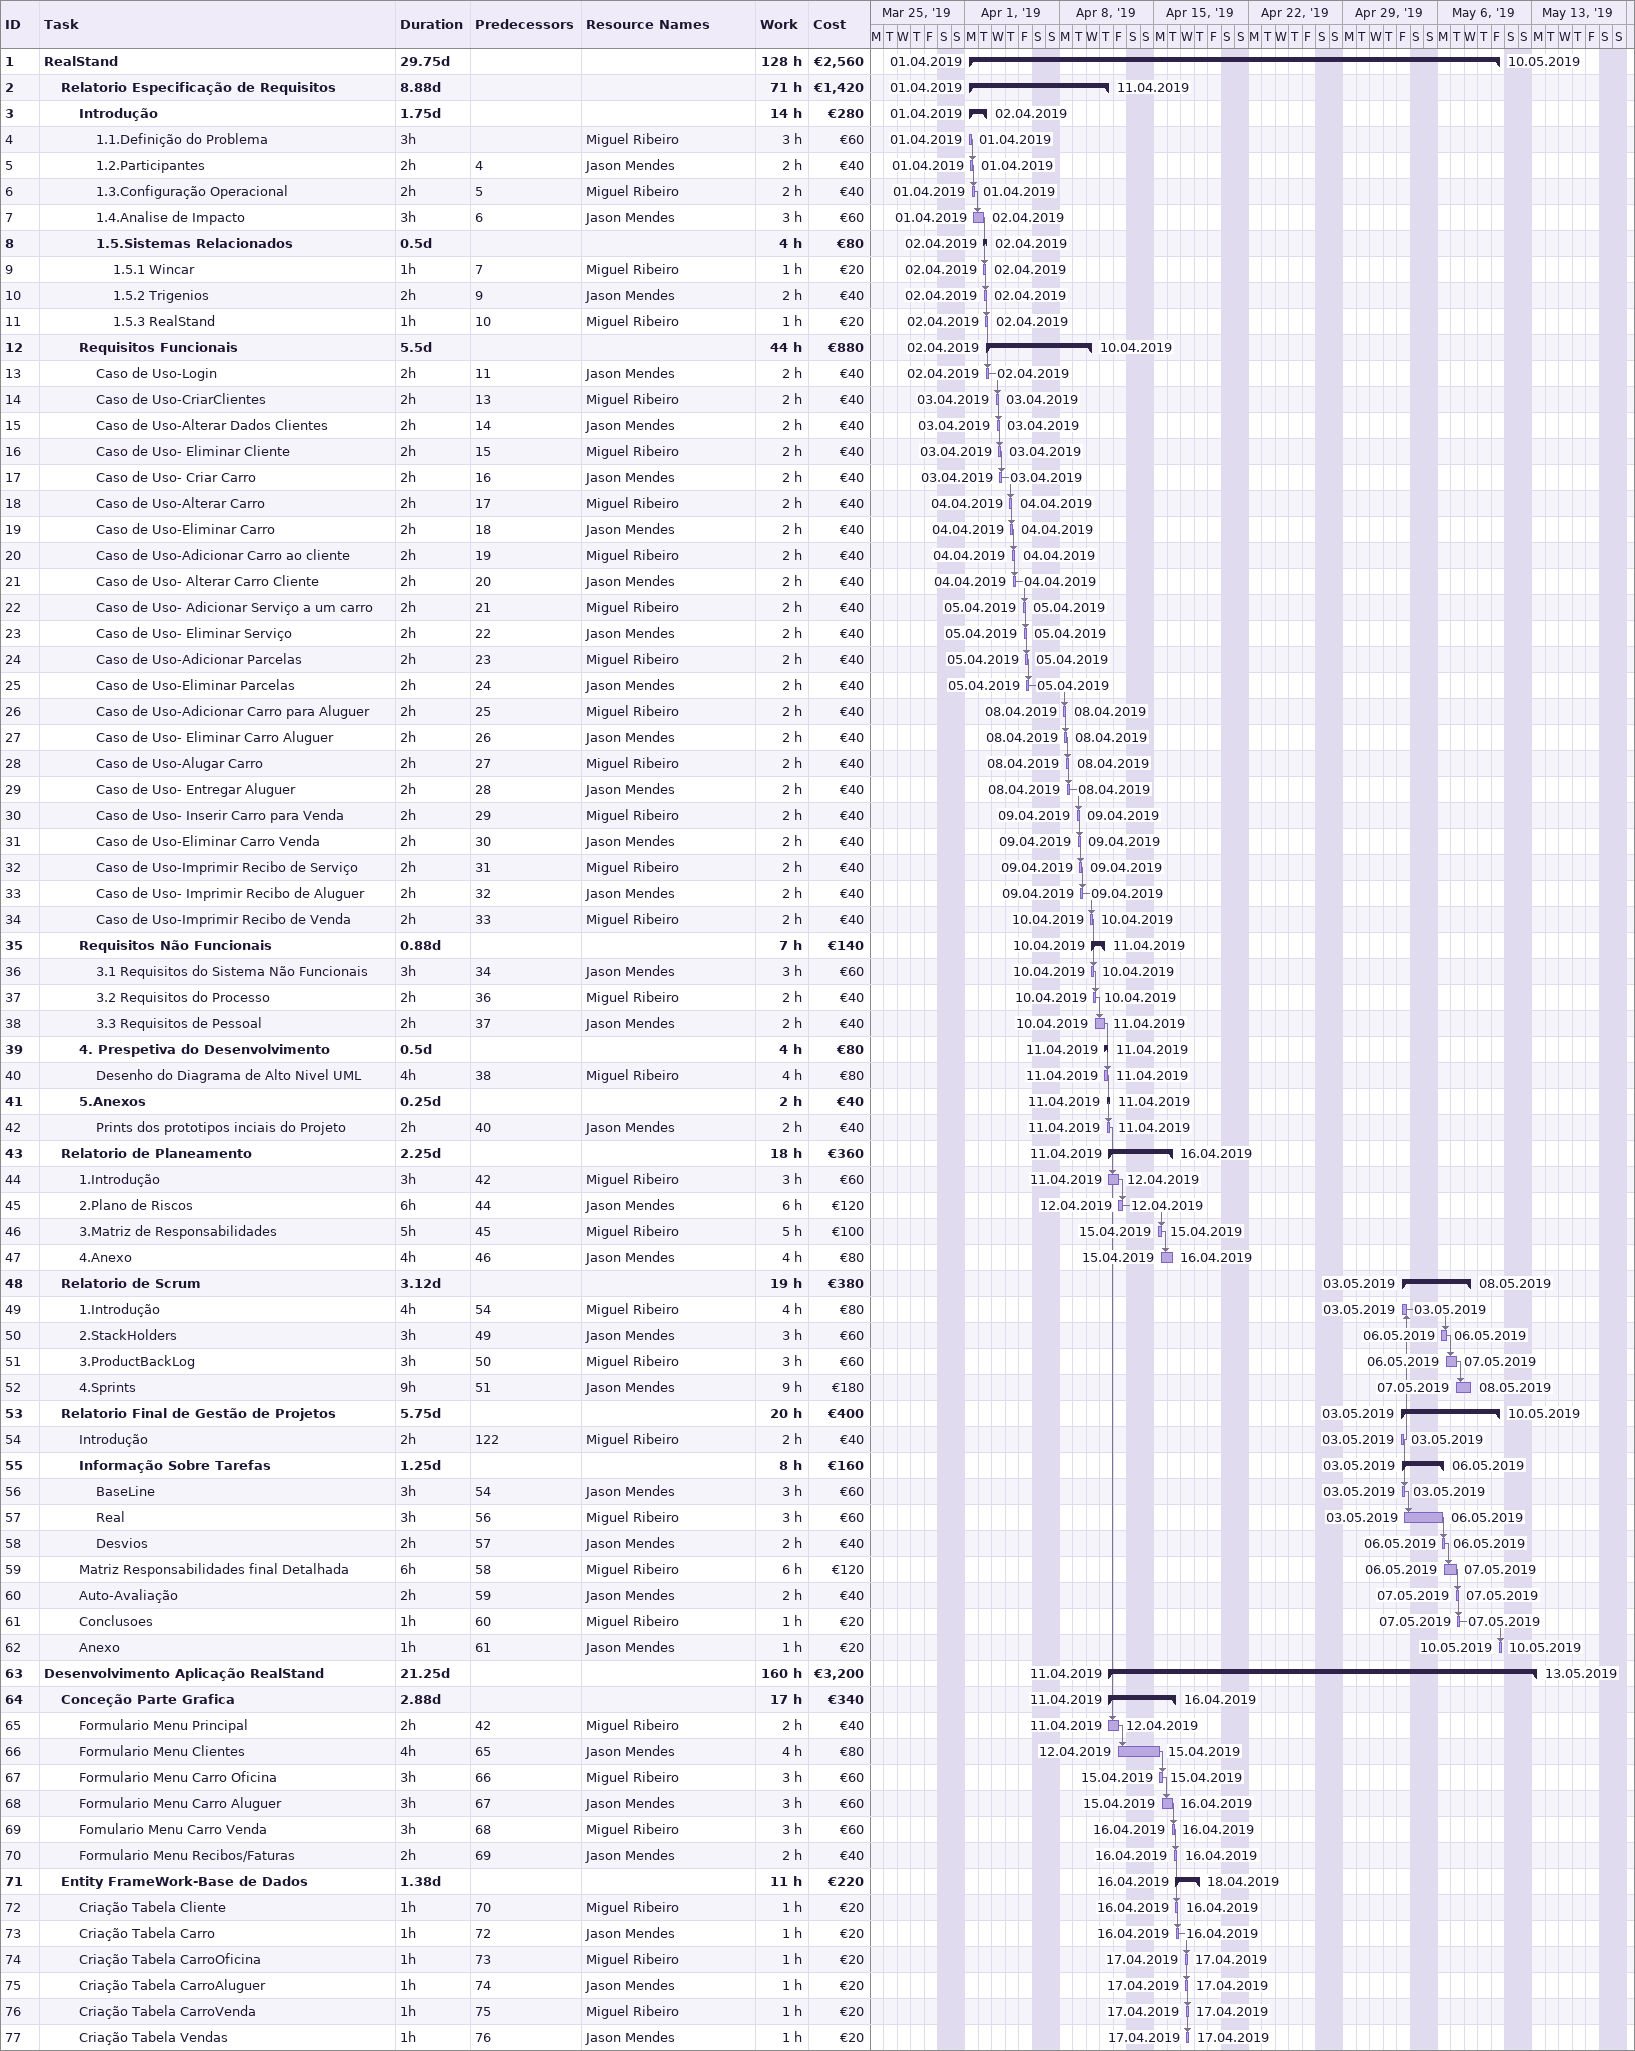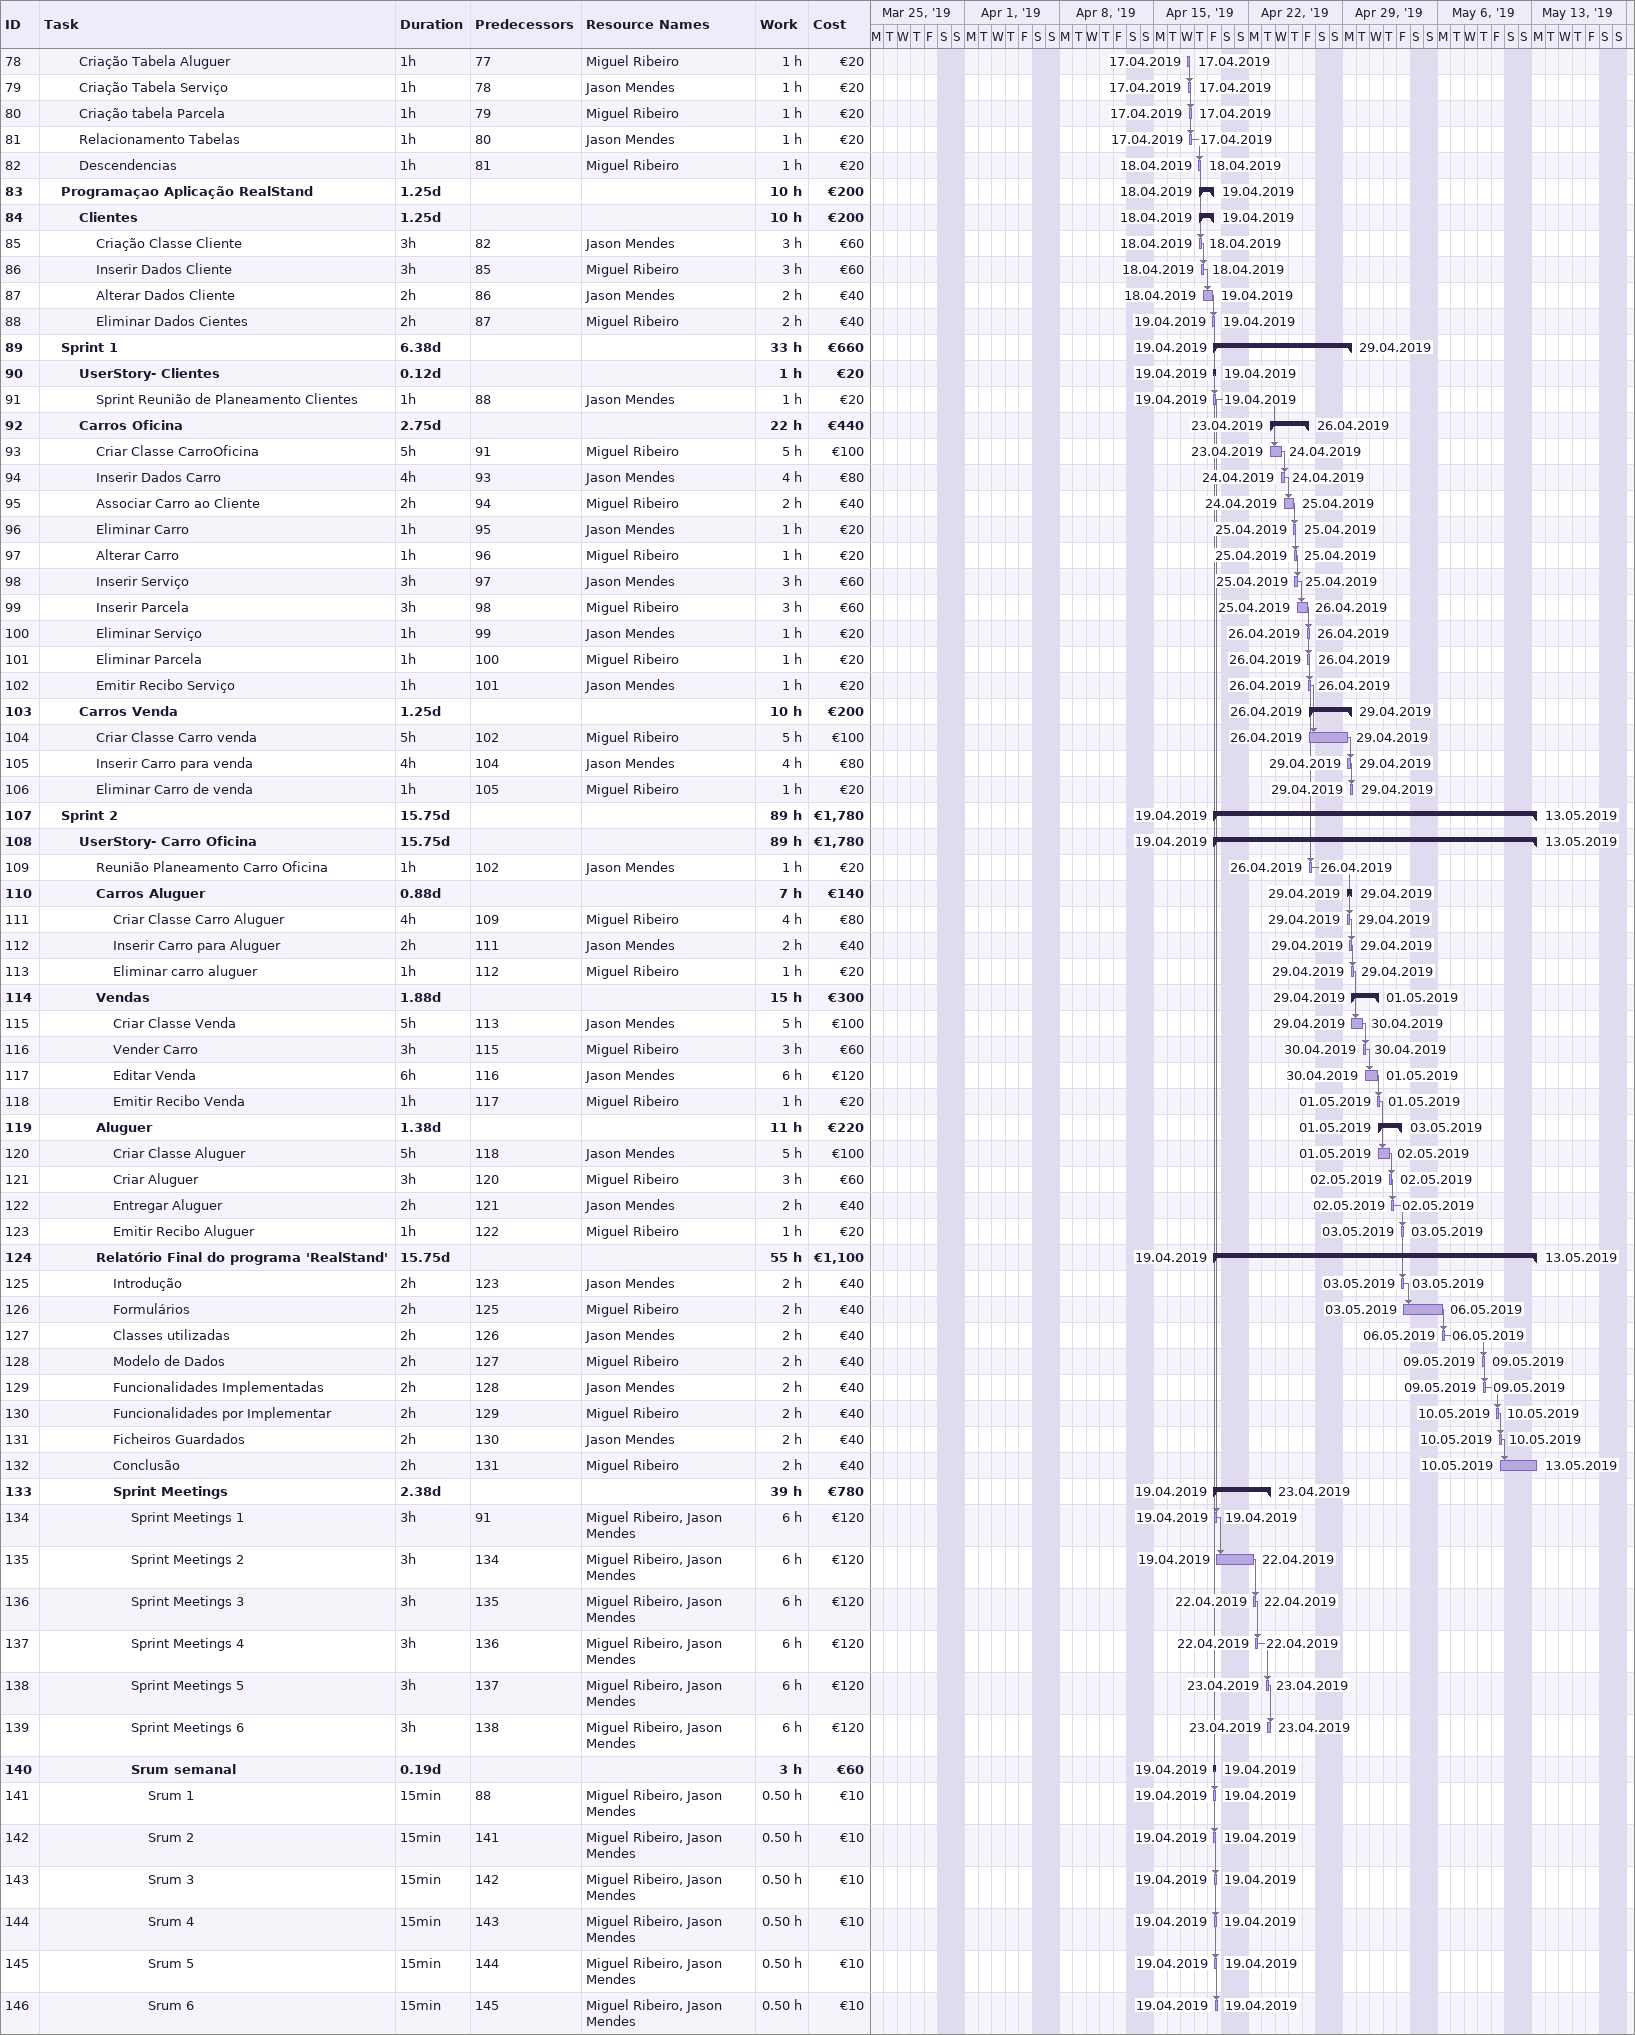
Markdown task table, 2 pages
| ID | Level | Task | Duration | Start | Finish | Predecessors | Resources | Work (h) | Cost (€) |
|---|---|---|---|---|---|---|---|---|---|
| 1 | 1 | **RealStand** | 29.75d | 2019-04-01 | 2019-05-10 |  |  | 128 | 2560 |
| 2 | 2 | **Relatorio Especificação de Requisitos** | 8.88d | 2019-04-01 | 2019-04-11 |  |  | 71 | 1420 |
| 3 | 3 | **Introdução** | 1.75d | 2019-04-01 | 2019-04-02 |  |  | 14 | 280 |
| 4 | 4 | 1.1.Definição do Problema | 3h | 2019-04-01 | 2019-04-01 |  | Miguel Ribeiro | 3 | 60 |
| 5 | 4 | 1.2.Participantes | 2h | 2019-04-01 | 2019-04-01 | 4 | Jason Mendes | 2 | 40 |
| 6 | 4 | 1.3.Configuração Operacional | 2h | 2019-04-01 | 2019-04-01 | 5 | Miguel Ribeiro | 2 | 40 |
| 7 | 4 | 1.4.Analise de Impacto | 3h | 2019-04-01 | 2019-04-02 | 6 | Jason Mendes | 3 | 60 |
| 8 | 4 | **1.5.Sistemas Relacionados** | 0.5d | 2019-04-02 | 2019-04-02 |  |  | 4 | 80 |
| 9 | 5 | 1.5.1 Wincar | 1h | 2019-04-02 | 2019-04-02 | 7 | Miguel Ribeiro | 1 | 20 |
| 10 | 5 | 1.5.2 Trigenios | 2h | 2019-04-02 | 2019-04-02 | 9 | Jason Mendes | 2 | 40 |
| 11 | 5 | 1.5.3 RealStand | 1h | 2019-04-02 | 2019-04-02 | 10 | Miguel Ribeiro | 1 | 20 |
| 12 | 3 | **Requisitos Funcionais** | 5.5d | 2019-04-02 | 2019-04-10 |  |  | 44 | 880 |
| 13 | 4 | Caso de Uso-Login | 2h | 2019-04-02 | 2019-04-02 | 11 | Jason Mendes | 2 | 40 |
| 14 | 4 | Caso de Uso-CriarClientes | 2h | 2019-04-03 | 2019-04-03 | 13 | Miguel Ribeiro | 2 | 40 |
| 15 | 4 | Caso de Uso-Alterar Dados Clientes | 2h | 2019-04-03 | 2019-04-03 | 14 | Jason Mendes | 2 | 40 |
| 16 | 4 | Caso de Uso- Eliminar Cliente | 2h | 2019-04-03 | 2019-04-03 | 15 | Miguel Ribeiro | 2 | 40 |
| 17 | 4 | Caso de Uso- Criar Carro | 2h | 2019-04-03 | 2019-04-03 | 16 | Jason Mendes | 2 | 40 |
| 18 | 4 | Caso de Uso-Alterar Carro | 2h | 2019-04-04 | 2019-04-04 | 17 | Miguel Ribeiro | 2 | 40 |
| 19 | 4 | Caso de Uso-Eliminar Carro | 2h | 2019-04-04 | 2019-04-04 | 18 | Jason Mendes | 2 | 40 |
| 20 | 4 | Caso de Uso-Adicionar Carro ao cliente | 2h | 2019-04-04 | 2019-04-04 | 19 | Miguel Ribeiro | 2 | 40 |
| 21 | 4 | Caso de Uso- Alterar Carro Cliente | 2h | 2019-04-04 | 2019-04-04 | 20 | Jason Mendes | 2 | 40 |
| 22 | 4 | Caso de Uso- Adicionar Serviço a um carro | 2h | 2019-04-05 | 2019-04-05 | 21 | Miguel Ribeiro | 2 | 40 |
| 23 | 4 | Caso de Uso- Eliminar Serviço | 2h | 2019-04-05 | 2019-04-05 | 22 | Jason Mendes | 2 | 40 |
| 24 | 4 | Caso de Uso-Adicionar Parcelas | 2h | 2019-04-05 | 2019-04-05 | 23 | Miguel Ribeiro | 2 | 40 |
| 25 | 4 | Caso de Uso-Eliminar Parcelas | 2h | 2019-04-05 | 2019-04-05 | 24 | Jason Mendes | 2 | 40 |
| 26 | 4 | Caso de Uso-Adicionar Carro para Aluguer | 2h | 2019-04-08 | 2019-04-08 | 25 | Miguel Ribeiro | 2 | 40 |
| 27 | 4 | Caso de Uso- Eliminar Carro Aluguer | 2h | 2019-04-08 | 2019-04-08 | 26 | Jason Mendes | 2 | 40 |
| 28 | 4 | Caso de Uso-Alugar Carro | 2h | 2019-04-08 | 2019-04-08 | 27 | Miguel Ribeiro | 2 | 40 |
| 29 | 4 | Caso de Uso- Entregar Aluguer | 2h | 2019-04-08 | 2019-04-08 | 28 | Jason Mendes | 2 | 40 |
| 30 | 4 | Caso de Uso- Inserir Carro para Venda | 2h | 2019-04-09 | 2019-04-09 | 29 | Miguel Ribeiro | 2 | 40 |
| 31 | 4 | Caso de Uso-Eliminar Carro Venda | 2h | 2019-04-09 | 2019-04-09 | 30 | Jason Mendes | 2 | 40 |
| 32 | 4 | Caso de Uso-Imprimir Recibo de Serviço | 2h | 2019-04-09 | 2019-04-09 | 31 | Miguel Ribeiro | 2 | 40 |
| 33 | 4 | Caso de Uso- Imprimir Recibo de Aluguer | 2h | 2019-04-09 | 2019-04-09 | 32 | Jason Mendes | 2 | 40 |
| 34 | 4 | Caso de Uso-Imprimir Recibo de Venda | 2h | 2019-04-10 | 2019-04-10 | 33 | Miguel Ribeiro | 2 | 40 |
| 35 | 3 | **Requisitos Não Funcionais** | 0.88d | 2019-04-10 | 2019-04-11 |  |  | 7 | 140 |
| 36 | 4 | 3.1 Requisitos do Sistema Não Funcionais | 3h | 2019-04-10 | 2019-04-10 | 34 | Jason Mendes | 3 | 60 |
| 37 | 4 | 3.2 Requisitos do Processo | 2h | 2019-04-10 | 2019-04-10 | 36 | Miguel Ribeiro | 2 | 40 |
| 38 | 4 | 3.3 Requisitos de Pessoal | 2h | 2019-04-10 | 2019-04-11 | 37 | Jason Mendes | 2 | 40 |
| 39 | 3 | **4. Prespetiva do Desenvolvimento** | 0.5d | 2019-04-11 | 2019-04-11 |  |  | 4 | 80 |
| 40 | 4 | Desenho do Diagrama de Alto Nivel UML | 4h | 2019-04-11 | 2019-04-11 | 38 | Miguel Ribeiro | 4 | 80 |
| 41 | 3 | **5.Anexos** | 0.25d | 2019-04-11 | 2019-04-11 |  |  | 2 | 40 |
| 42 | 4 | Prints dos prototipos inciais do Projeto | 2h | 2019-04-11 | 2019-04-11 | 40 | Jason Mendes | 2 | 40 |
| 43 | 2 | **Relatorio de Planeamento** | 2.25d | 2019-04-11 | 2019-04-16 |  |  | 18 | 360 |
| 44 | 3 | 1.Introdução | 3h | 2019-04-11 | 2019-04-12 | 42 | Miguel Ribeiro | 3 | 60 |
| 45 | 3 | 2.Plano de Riscos | 6h | 2019-04-12 | 2019-04-12 | 44 | Jason Mendes | 6 | 120 |
| 46 | 3 | 3.Matriz de Responsabilidades | 5h | 2019-04-15 | 2019-04-15 | 45 | Miguel Ribeiro | 5 | 100 |
| 47 | 3 | 4.Anexo | 4h | 2019-04-15 | 2019-04-16 | 46 | Jason Mendes | 4 | 80 |
| 48 | 2 | **Relatorio de Scrum** | 3.12d | 2019-05-03 | 2019-05-08 |  |  | 19 | 380 |
| 49 | 3 | 1.Introdução | 4h | 2019-05-03 | 2019-05-03 | 54 | Miguel Ribeiro | 4 | 80 |
| 50 | 3 | 2.StackHolders | 3h | 2019-05-06 | 2019-05-06 | 49 | Jason Mendes | 3 | 60 |
| 51 | 3 | 3.ProductBackLog | 3h | 2019-05-06 | 2019-05-07 | 50 | Miguel Ribeiro | 3 | 60 |
| 52 | 3 | 4.Sprints | 9h | 2019-05-07 | 2019-05-08 | 51 | Jason Mendes | 9 | 180 |
| 53 | 2 | **Relatorio Final de Gestão de Projetos** | 5.75d | 2019-05-03 | 2019-05-10 |  |  | 20 | 400 |
| 54 | 3 | Introdução | 2h | 2019-05-03 | 2019-05-03 | 122 | Miguel Ribeiro | 2 | 40 |
| 55 | 3 | **Informação Sobre Tarefas** | 1.25d | 2019-05-03 | 2019-05-06 |  |  | 8 | 160 |
| 56 | 4 | BaseLine | 3h | 2019-05-03 | 2019-05-03 | 54 | Jason Mendes | 3 | 60 |
| 57 | 4 | Real | 3h | 2019-05-03 | 2019-05-06 | 56 | Miguel Ribeiro | 3 | 60 |
| 58 | 4 | Desvios | 2h | 2019-05-06 | 2019-05-06 | 57 | Jason Mendes | 2 | 40 |
| 59 | 3 | Matriz Responsabilidades final Detalhada | 6h | 2019-05-06 | 2019-05-07 | 58 | Miguel Ribeiro | 6 | 120 |
| 60 | 3 | Auto-Avaliação | 2h | 2019-05-07 | 2019-05-07 | 59 | Jason Mendes | 2 | 40 |
| 61 | 3 | Conclusoes | 1h | 2019-05-07 | 2019-05-07 | 60 | Miguel Ribeiro | 1 | 20 |
| 62 | 3 | Anexo | 1h | 2019-05-10 | 2019-05-10 | 61 | Jason Mendes | 1 | 20 |
| 63 | 1 | **Desenvolvimento Aplicação RealStand** | 21.25d | 2019-04-11 | 2019-05-13 |  |  | 160 | 3200 |
| 64 | 2 | **Conceção Parte Grafica** | 2.88d | 2019-04-11 | 2019-04-16 |  |  | 17 | 340 |
| 65 | 3 | Formulario Menu Principal | 2h | 2019-04-11 | 2019-04-12 | 42 | Miguel Ribeiro | 2 | 40 |
| 66 | 3 | Formulario Menu Clientes | 4h | 2019-04-12 | 2019-04-15 | 65 | Jason Mendes | 4 | 80 |
| 67 | 3 | Formulario Menu Carro Oficina | 3h | 2019-04-15 | 2019-04-15 | 66 | Miguel Ribeiro | 3 | 60 |
| 68 | 3 | Formulario Menu Carro Aluguer | 3h | 2019-04-15 | 2019-04-16 | 67 | Jason Mendes | 3 | 60 |
| 69 | 3 | Fomulario Menu Carro Venda | 3h | 2019-04-16 | 2019-04-16 | 68 | Miguel Ribeiro | 3 | 60 |
| 70 | 3 | Formulario Menu Recibos/Faturas | 2h | 2019-04-16 | 2019-04-16 | 69 | Jason Mendes | 2 | 40 |
| 71 | 2 | **Entity FrameWork-Base de Dados** | 1.38d | 2019-04-16 | 2019-04-18 |  |  | 11 | 220 |
| 72 | 3 | Criação Tabela Cliente | 1h | 2019-04-16 | 2019-04-16 | 70 | Miguel Ribeiro | 1 | 20 |
| 73 | 3 | Criação Tabela Carro | 1h | 2019-04-16 | 2019-04-16 | 72 | Jason Mendes | 1 | 20 |
| 74 | 3 | Criação Tabela CarroOficina | 1h | 2019-04-17 | 2019-04-17 | 73 | Miguel Ribeiro | 1 | 20 |
| 75 | 3 | Criação Tabela CarroAluguer | 1h | 2019-04-17 | 2019-04-17 | 74 | Jason Mendes | 1 | 20 |
| 76 | 3 | Criação Tabela CarroVenda | 1h | 2019-04-17 | 2019-04-17 | 75 | Miguel Ribeiro | 1 | 20 |
| 77 | 3 | Criação Tabela Vendas | 1h | 2019-04-17 | 2019-04-17 | 76 | Jason Mendes | 1 | 20 |
| 78 | 3 | Criação Tabela Aluguer | 1h | 2019-04-17 | 2019-04-17 | 77 | Miguel Ribeiro | 1 | 20 |
| 79 | 3 | Criação Tabela Serviço | 1h | 2019-04-17 | 2019-04-17 | 78 | Jason Mendes | 1 | 20 |
| 80 | 3 | Criação tabela Parcela | 1h | 2019-04-17 | 2019-04-17 | 79 | Miguel Ribeiro | 1 | 20 |
| 81 | 3 | Relacionamento Tabelas | 1h | 2019-04-17 | 2019-04-17 | 80 | Jason Mendes | 1 | 20 |
| 82 | 3 | Descendencias | 1h | 2019-04-18 | 2019-04-18 | 81 | Miguel Ribeiro | 1 | 20 |
| 83 | 2 | **Programaçao Aplicação RealStand** | 1.25d | 2019-04-18 | 2019-04-19 |  |  | 10 | 200 |
| 84 | 3 | **Clientes** | 1.25d | 2019-04-18 | 2019-04-19 |  |  | 10 | 200 |
| 85 | 4 | Criação Classe Cliente | 3h | 2019-04-18 | 2019-04-18 | 82 | Jason Mendes | 3 | 60 |
| 86 | 4 | Inserir Dados Cliente | 3h | 2019-04-18 | 2019-04-18 | 85 | Miguel Ribeiro | 3 | 60 |
| 87 | 4 | Alterar Dados Cliente | 2h | 2019-04-18 | 2019-04-19 | 86 | Jason Mendes | 2 | 40 |
| 88 | 4 | Eliminar Dados Cientes | 2h | 2019-04-19 | 2019-04-19 | 87 | Miguel Ribeiro | 2 | 40 |
| 89 | 2 | **Sprint 1** | 6.38d | 2019-04-19 | 2019-04-29 |  |  | 33 | 660 |
| 90 | 3 | **UserStory- Clientes** | 0.12d | 2019-04-19 | 2019-04-19 |  |  | 1 | 20 |
| 91 | 4 | Sprint Reunião de Planeamento Clientes | 1h | 2019-04-19 | 2019-04-19 | 88 | Jason Mendes | 1 | 20 |
| 92 | 3 | **Carros Oficina** | 2.75d | 2019-04-23 | 2019-04-26 |  |  | 22 | 440 |
| 93 | 4 | Criar Classe CarroOficina | 5h | 2019-04-23 | 2019-04-24 | 91 | Miguel Ribeiro | 5 | 100 |
| 94 | 4 | Inserir Dados Carro | 4h | 2019-04-24 | 2019-04-24 | 93 | Jason Mendes | 4 | 80 |
| 95 | 4 | Associar Carro ao Cliente | 2h | 2019-04-24 | 2019-04-25 | 94 | Miguel Ribeiro | 2 | 40 |
| 96 | 4 | Eliminar Carro | 1h | 2019-04-25 | 2019-04-25 | 95 | Jason Mendes | 1 | 20 |
| 97 | 4 | Alterar Carro | 1h | 2019-04-25 | 2019-04-25 | 96 | Miguel Ribeiro | 1 | 20 |
| 98 | 4 | Inserir Serviço | 3h | 2019-04-25 | 2019-04-25 | 97 | Jason Mendes | 3 | 60 |
| 99 | 4 | Inserir Parcela | 3h | 2019-04-25 | 2019-04-26 | 98 | Miguel Ribeiro | 3 | 60 |
| 100 | 4 | Eliminar Serviço | 1h | 2019-04-26 | 2019-04-26 | 99 | Jason Mendes | 1 | 20 |
| 101 | 4 | Eliminar Parcela | 1h | 2019-04-26 | 2019-04-26 | 100 | Miguel Ribeiro | 1 | 20 |
| 102 | 4 | Emitir Recibo Serviço | 1h | 2019-04-26 | 2019-04-26 | 101 | Jason Mendes | 1 | 20 |
| 103 | 3 | **Carros Venda** | 1.25d | 2019-04-26 | 2019-04-29 |  |  | 10 | 200 |
| 104 | 4 | Criar Classe Carro venda | 5h | 2019-04-26 | 2019-04-29 | 102 | Miguel Ribeiro | 5 | 100 |
| 105 | 4 | Inserir Carro para venda | 4h | 2019-04-29 | 2019-04-29 | 104 | Jason Mendes | 4 | 80 |
| 106 | 4 | Eliminar Carro de venda | 1h | 2019-04-29 | 2019-04-29 | 105 | Miguel Ribeiro | 1 | 20 |
| 107 | 2 | **Sprint 2** | 15.75d | 2019-04-19 | 2019-05-13 |  |  | 89 | 1780 |
| 108 | 3 | **UserStory- Carro Oficina** | 15.75d | 2019-04-19 | 2019-05-13 |  |  | 89 | 1780 |
| 109 | 4 | Reunião Planeamento Carro Oficina | 1h | 2019-04-26 | 2019-04-26 | 102 | Jason Mendes | 1 | 20 |
| 110 | 4 | **Carros Aluguer** | 0.88d | 2019-04-29 | 2019-04-29 |  |  | 7 | 140 |
| 111 | 5 | Criar Classe Carro Aluguer | 4h | 2019-04-29 | 2019-04-29 | 109 | Miguel Ribeiro | 4 | 80 |
| 112 | 5 | Inserir Carro para Aluguer | 2h | 2019-04-29 | 2019-04-29 | 111 | Jason Mendes | 2 | 40 |
| 113 | 5 | Eliminar carro aluguer | 1h | 2019-04-29 | 2019-04-29 | 112 | Miguel Ribeiro | 1 | 20 |
| 114 | 4 | **Vendas** | 1.88d | 2019-04-29 | 2019-05-01 |  |  | 15 | 300 |
| 115 | 5 | Criar Classe Venda | 5h | 2019-04-29 | 2019-04-30 | 113 | Jason Mendes | 5 | 100 |
| 116 | 5 | Vender Carro | 3h | 2019-04-30 | 2019-04-30 | 115 | Miguel Ribeiro | 3 | 60 |
| 117 | 5 | Editar Venda | 6h | 2019-04-30 | 2019-05-01 | 116 | Jason Mendes | 6 | 120 |
| 118 | 5 | Emitir Recibo Venda | 1h | 2019-05-01 | 2019-05-01 | 117 | Miguel Ribeiro | 1 | 20 |
| 119 | 4 | **Aluguer** | 1.38d | 2019-05-01 | 2019-05-03 |  |  | 11 | 220 |
| 120 | 5 | Criar Classe Aluguer | 5h | 2019-05-01 | 2019-05-02 | 118 | Jason Mendes | 5 | 100 |
| 121 | 5 | Criar Aluguer | 3h | 2019-05-02 | 2019-05-02 | 120 | Miguel Ribeiro | 3 | 60 |
| 122 | 5 | Entregar Aluguer | 2h | 2019-05-02 | 2019-05-02 | 121 | Jason Mendes | 2 | 40 |
| 123 | 5 | Emitir Recibo Aluguer | 1h | 2019-05-03 | 2019-05-03 | 122 | Miguel Ribeiro | 1 | 20 |
| 124 | 4 | **Relatório Final do programa 'RealStand'** | 15.75d | 2019-04-19 | 2019-05-13 |  |  | 55 | 1100 |
| 125 | 5 | Introdução | 2h | 2019-05-03 | 2019-05-03 | 123 | Jason Mendes | 2 | 40 |
| 126 | 5 | Formulários | 2h | 2019-05-03 | 2019-05-06 | 125 | Miguel Ribeiro | 2 | 40 |
| 127 | 5 | Classes utilizadas | 2h | 2019-05-06 | 2019-05-06 | 126 | Jason Mendes | 2 | 40 |
| 128 | 5 | Modelo de Dados | 2h | 2019-05-09 | 2019-05-09 | 127 | Miguel Ribeiro | 2 | 40 |
| 129 | 5 | Funcionalidades Implementadas | 2h | 2019-05-09 | 2019-05-09 | 128 | Jason Mendes | 2 | 40 |
| 130 | 5 | Funcionalidades por Implementar | 2h | 2019-05-10 | 2019-05-10 | 129 | Miguel Ribeiro | 2 | 40 |
| 131 | 5 | Ficheiros Guardados | 2h | 2019-05-10 | 2019-05-10 | 130 | Jason Mendes | 2 | 40 |
| 132 | 5 | Conclusão | 2h | 2019-05-10 | 2019-05-13 | 131 | Miguel Ribeiro | 2 | 40 |
| 133 | 5 | **Sprint Meetings** | 2.38d | 2019-04-19 | 2019-04-23 |  |  | 39 | 780 |
| 134 | 6 | Sprint Meetings 1 | 3h | 2019-04-19 | 2019-04-19 | 91 | Miguel Ribeiro, Jason Mendes | 6 | 120 |
| 135 | 6 | Sprint Meetings 2 | 3h | 2019-04-19 | 2019-04-22 | 134 | Miguel Ribeiro, Jason Mendes | 6 | 120 |
| 136 | 6 | Sprint Meetings 3 | 3h | 2019-04-22 | 2019-04-22 | 135 | Miguel Ribeiro, Jason Mendes | 6 | 120 |
| 137 | 6 | Sprint Meetings 4 | 3h | 2019-04-22 | 2019-04-22 | 136 | Miguel Ribeiro, Jason Mendes | 6 | 120 |
| 138 | 6 | Sprint Meetings 5 | 3h | 2019-04-23 | 2019-04-23 | 137 | Miguel Ribeiro, Jason Mendes | 6 | 120 |
| 139 | 6 | Sprint Meetings 6 | 3h | 2019-04-23 | 2019-04-23 | 138 | Miguel Ribeiro, Jason Mendes | 6 | 120 |
| 140 | 6 | **Srum semanal** | 0.19d | 2019-04-19 | 2019-04-19 |  |  | 3 | 60 |
| 141 | 7 | Srum 1 | 15min | 2019-04-19 | 2019-04-19 | 88 | Miguel Ribeiro, Jason Mendes | 0.50 | 10 |
| 142 | 7 | Srum 2 | 15min | 2019-04-19 | 2019-04-19 | 141 | Miguel Ribeiro, Jason Mendes | 0.50 | 10 |
| 143 | 7 | Srum 3 | 15min | 2019-04-19 | 2019-04-19 | 142 | Miguel Ribeiro, Jason Mendes | 0.50 | 10 |
| 144 | 7 | Srum 4 | 15min | 2019-04-19 | 2019-04-19 | 143 | Miguel Ribeiro, Jason Mendes | 0.50 | 10 |
| 145 | 7 | Srum 5 | 15min | 2019-04-19 | 2019-04-19 | 144 | Miguel Ribeiro, Jason Mendes | 0.50 | 10 |
| 146 | 7 | Srum 6 | 15min | 2019-04-19 | 2019-04-19 | 145 | Miguel Ribeiro, Jason Mendes | 0.50 | 10 |
